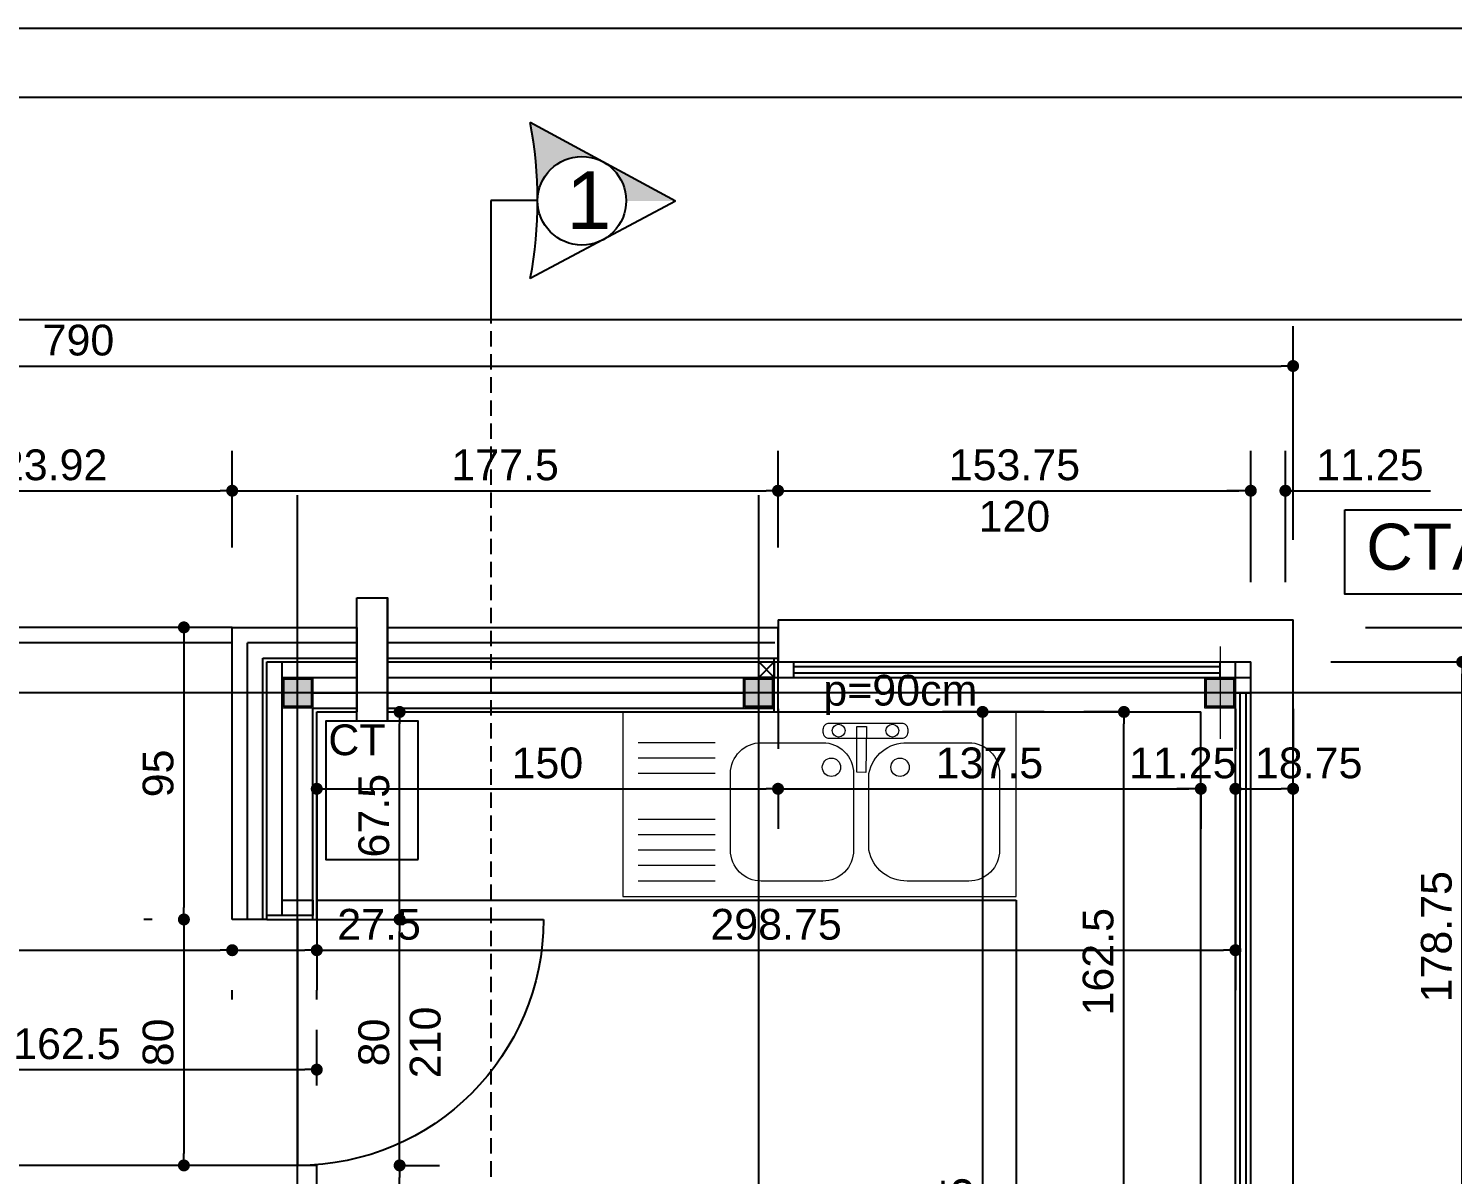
# Model space of a CAD drawing. Header units: millimetres. Extents: x 10453 to 58457, y -15634 to -5634.
# Drawn here: x 44973.9 to 45437, y -9986.2 to -9613.5 of the extents above; entities that cross this region are included whole.
import ezdxf

# ---------------------------------------------------------------- set-up
doc = ezdxf.new("R2010")
doc.units = ezdxf.units.MM
doc.header["$MEASUREMENT"] = 0
doc.linetypes.add('DASHED2', pattern=[0.375, 0.25, -0.125])
doc.layers.get('Defpoints').update_dxf_attribs({"color": 210, "lineweight": 0})
doc.layers.add('FINE', color=41, linetype='Continuous', lineweight=5)
doc.layers.add('MOBILIER', color=142, linetype='Continuous', lineweight=5)
doc.layers.add('MOBILA', color=142, linetype='Continuous')
doc.styles.add('1pe200', font='arial.ttf', dxfattribs={"height": 55})
doc.styles.get("Standard").update_dxf_attribs({"font": 'arial.ttf', "height": 10})
doc.dimstyles.get("Standard").update_dxf_attribs({"dimscale": 1.3, "dimtxt": 35, "dimasz": 3, "dimexe": 10, "dimexo": 20, "dimgap": 2.5, "dimtad": 1, "dimdsep": 46, "dimtxsty": 'Standard', "dimblk": 'DOT', "dimcen": 3, "dimazin": 0, "dimtfac": 1, "dimtofl": 0, "dimtmove": 0, "dimatfit": 3, "dimldrblk": 'DOT', "dimfxl": 0.18, "dimtolj": 1, "dimtzin": 0, "dimlwe": -1, "dimarcsym": 0})

# ---------------------------------------------------------------- blocks, each defined once
blk = doc.blocks.new('A$C036C63DA')
at = {"layer": 'FINE', "ltscale": 10}
for p, q in [((0, 15), (0, -15)), ((-15, 0), (15, 0))]:
    blk.add_line(p, q, dxfattribs=at)
for points in [[(-5, 5), (5, 5), (5, -5), (-5, -5)], [(-4.5, 4.5), (4.5, 4.5), (4.5, -4.5), (-4.5, -4.5)]]:
    blk.add_lwpolyline(points, close=True, dxfattribs=at)
blk = doc.blocks.new('A$C30B25B59')
at = {"layer": 'MOBILIER', "linetype": 'Continuous', "ltscale": 0.2}
for p, q in [((-42.07, 42.07), (-67.07, 42.07)), ((-42.07, 37.07), (-67.07, 37.07)), ((-42.07, 32.07), (-67.07, 32.07)), ((-42.07, 27.07), (-67.07, 27.07)), ((-42.07, 17.07), (-67.07, 17.07)), ((-42.07, 12.07), (-67.07, 12.07)), ((-42.07, 7.07), (-67.07, 7.07)), ((-42.07, 2.07), (-67.07, 2.07)), ((-42.07, -2.93), (-67.07, -2.93))]:
    blk.add_line(p, q, dxfattribs=at)
for points in [[(55.88, 52.07), (-72.07, 52.07), (-72.07, -7.93), (55.88, -7.93), (55.88, 52.07)], [(6.97, 32.37), (6.97, 32.37), (3.96, 32.47), (4.04, 47.3), (7.11, 47.3), (6.97, 32.37)]]:
    blk.add_lwpolyline(points, dxfattribs=at)
for points in [[(5.58, 43.43), (-4.92, 43.43, -0.414214), (-6.92, 45.43), (-6.92, 46.43, -0.414214), (-4.92, 48.43), (18.58, 48.43, -0.414214), (20.58, 46.43), (20.58, 45.43, -0.414214), (18.58, 43.43), (5.58, 43.43)], [(2.93, 32.07), (2.93, 7.07, -0.414214), (-7.07, -2.93), (-27.07, -2.93, -0.414214), (-37.07, 7.07), (-37.07, 32.07, -0.414214), (-27.07, 42.07), (-7.07, 42.07, -0.414214), (2.93, 32.07)], [(50.43, 32.07), (50.43, 7.07, -0.414214), (40.43, -2.93), (20.43, -2.93, -0.365938), (7.93, 7.07), (7.93, 32.07, -0.365938), (20.43, 42.07), (40.43, 42.07, -0.414214), (50.43, 32.07)]]:
    blk.add_lwpolyline(points, format="xyb", dxfattribs=at)
for centre, radius in [((-1.92, 45.98), 2.09), ((15.58, 45.98), 2.09), ((-4.24, 34.08), 2.98), ((18.06, 34.08), 2.98)]:
    blk.add_circle(centre, radius, dxfattribs=at)
blk = doc.blocks.new('A$C5BD2380B')
at = {"layer": 'MOBILA', "ltscale": 10}
for q in [(0, 80), (80, 0)]:
    blk.add_line((0, 0), q, dxfattribs=at)
blk.add_arc((0, 0), 80, 0, 90, dxfattribs=at)
blk = doc.blocks.new('_Dot')
at = {"color": 0, "linetype": 'ByBlock', "lineweight": -2}
blk.add_line((-0.5, 0), (-1, 0), dxfattribs=at)
at = {"color": 0, "linetype": 'ByBlock', "const_width": 0.5}
blk.add_lwpolyline([(-0.25, 0, 1), (0.25, 0, 1)], format="xyb", close=True, dxfattribs=at)
blk = doc.blocks.new('*D13')
at = {"color": 0, "ltscale": 10, "transparency": 16777216}
for p, q in [((45040.19, -9782.26), (45040.19, -9750.81)), ((45217.69, -9782.26), (45217.69, -9750.81))]:
    blk.add_line(p, q, dxfattribs=at)
at = {"color": 0, "linetype": 'ByBlock', "lineweight": -2, "ltscale": 10, "transparency": 16777216}
blk.add_line((45044.09, -9763.81), (45213.79, -9763.81), dxfattribs=at)
at = {"layer": 'Defpoints', "color": 0, "ltscale": 10, "transparency": 16777216}
for p in [(45217.69, -9763.81), (45040.19, -9808.26), (45217.69, -9808.26)]:
    blk.add_point(p, dxfattribs=at)
at = {"color": 0, "lineweight": -2, "ltscale": 10, "transparency": 16777216, "xscale": 3.9, "yscale": 3.9, "zscale": 3.9, "rotation": 180}
blk.add_blockref('_Dot', (45040.19, -9763.81), dxfattribs=at)
at = {"color": 0, "lineweight": -2, "ltscale": 10, "transparency": 16777216, "xscale": 3.9, "yscale": 3.9, "zscale": 3.9}
blk.add_blockref('_Dot', (45217.69, -9763.81), dxfattribs=at)
at = {"color": 0, "ltscale": 10, "transparency": 16777216, "insert": (45128.94, -9755.46), "char_height": 10, "attachment_point": 5}
blk.add_mtext('\\A1;177.5', dxfattribs=at)
blk = doc.blocks.new('*D20')
at = {"color": 0, "ltscale": 10, "transparency": 16777216}
for p, q in [((45217.69, -9782.26), (45217.69, -9750.81)), ((45371.44, -9793.51), (45371.44, -9750.81))]:
    blk.add_line(p, q, dxfattribs=at)
at = {"color": 0, "linetype": 'ByBlock', "lineweight": -2, "ltscale": 10, "transparency": 16777216}
blk.add_line((45221.59, -9763.81), (45367.54, -9763.81), dxfattribs=at)
at = {"layer": 'Defpoints', "color": 0, "ltscale": 10, "transparency": 16777216}
for p in [(45371.44, -9763.81), (45217.69, -9808.26), (45371.44, -9819.51)]:
    blk.add_point(p, dxfattribs=at)
at = {"color": 0, "lineweight": -2, "ltscale": 10, "transparency": 16777216, "xscale": 3.9, "yscale": 3.9, "zscale": 3.9, "rotation": 180}
blk.add_blockref('_Dot', (45217.69, -9763.81), dxfattribs=at)
at = {"color": 0, "lineweight": -2, "ltscale": 10, "transparency": 16777216, "xscale": 3.9, "yscale": 3.9, "zscale": 3.9}
blk.add_blockref('_Dot', (45371.44, -9763.81), dxfattribs=at)
at = {"color": 0, "ltscale": 10, "transparency": 16777216, "char_height": 10, "attachment_point": 5}
for s, insert in [('\\A1;153.75', (45294.56, -9755.45)), ('\\A1;120', (45294.56, -9772.17))]:
    blk.add_mtext(s, dxfattribs=dict(at, insert=insert))
blk = doc.blocks.new('*D21')
at = {"color": 0, "ltscale": 10, "transparency": 16777216}
for p, q in [((45371.44, -9793.51), (45371.44, -9750.81)), ((45382.69, -9793.51), (45382.69, -9750.81))]:
    blk.add_line(p, q, dxfattribs=at)
at = {"color": 0, "linetype": 'ByBlock', "lineweight": -2, "ltscale": 10, "transparency": 16777216}
for p, q in [((45367.54, -9763.81), (45363.64, -9763.81)), ((45386.59, -9763.81), (45429.86, -9763.81))]:
    blk.add_line(p, q, dxfattribs=at)
at = {"layer": 'Defpoints', "color": 0, "ltscale": 10, "transparency": 16777216}
for p in [(45382.69, -9763.81), (45371.44, -9819.51), (45382.69, -9819.51)]:
    blk.add_point(p, dxfattribs=at)
at = {"color": 0, "lineweight": -2, "ltscale": 10, "transparency": 16777216, "xscale": 3.9, "yscale": 3.9, "zscale": 3.9}
blk.add_blockref('_Dot', (45371.44, -9763.81), dxfattribs=at)
at = {"color": 0, "lineweight": -2, "ltscale": 10, "transparency": 16777216, "xscale": 3.9, "yscale": 3.9, "zscale": 3.9, "rotation": 180}
blk.add_blockref('_Dot', (45382.69, -9763.81), dxfattribs=at)
at = {"color": 0, "ltscale": 10, "transparency": 16777216, "insert": (45410.18, -9755.46), "char_height": 10, "attachment_point": 5}
blk.add_mtext('\\A1;11.25', dxfattribs=at)
blk = doc.blocks.new('*D27')
at = {"color": 0, "ltscale": 10, "transparency": 16777216}
for p, q in [((44916.26, -9746.08), (44916.26, -9750.81)), ((45040.19, -9782.26), (45040.19, -9750.81))]:
    blk.add_line(p, q, dxfattribs=at)
at = {"color": 0, "linetype": 'ByBlock', "lineweight": -2, "ltscale": 10, "transparency": 16777216}
blk.add_line((44920.16, -9763.81), (45036.29, -9763.81), dxfattribs=at)
at = {"layer": 'Defpoints', "color": 0, "ltscale": 10, "transparency": 16777216}
for p in [(45040.19, -9763.81), (44916.26, -9772.08), (45040.19, -9808.26)]:
    blk.add_point(p, dxfattribs=at)
at = {"color": 0, "lineweight": -2, "ltscale": 10, "transparency": 16777216, "xscale": 3.9, "yscale": 3.9, "zscale": 3.9, "rotation": 180}
blk.add_blockref('_Dot', (44916.26, -9763.81), dxfattribs=at)
at = {"color": 0, "lineweight": -2, "ltscale": 10, "transparency": 16777216, "xscale": 3.9, "yscale": 3.9, "zscale": 3.9}
blk.add_blockref('_Dot', (45040.19, -9763.81), dxfattribs=at)
at = {"color": 0, "ltscale": 10, "transparency": 16777216, "insert": (44978.23, -9755.45), "char_height": 10, "attachment_point": 5}
blk.add_mtext('\\A1;123.92', dxfattribs=at)
blk = doc.blocks.new('*D172')
at = {"color": 0, "ltscale": 10, "transparency": 16777216}
for p, q in [((45329.19, -9835.76), (45317.19, -9835.76)), ((45329.19, -9998.26), (45317.19, -9998.26))]:
    blk.add_line(p, q, dxfattribs=at)
at = {"color": 0, "linetype": 'ByBlock', "lineweight": -2, "ltscale": 10, "transparency": 16777216}
blk.add_line((45330.19, -9994.36), (45330.19, -9839.66), dxfattribs=at)
at = {"layer": 'Defpoints', "color": 0, "ltscale": 10, "transparency": 16777216}
for p in [(45330.19, -9835.76), (45355.19, -9835.76), (45355.19, -9998.26)]:
    blk.add_point(p, dxfattribs=at)
at = {"color": 0, "lineweight": -2, "ltscale": 10, "transparency": 16777216, "xscale": 3.9, "yscale": 3.9, "zscale": 3.9}
for p, rotation in [((45330.19, -9835.76), 90), ((45330.19, -9998.26), 270)]:
    blk.add_blockref('_Dot', p, dxfattribs=dict(at, rotation=rotation))
at = {"color": 0, "ltscale": 10, "transparency": 16777216, "insert": (45321.83, -9917.01), "char_height": 10, "attachment_point": 5, "rotation": 90}
blk.add_mtext('\\A1;162.5', dxfattribs=at)
blk = doc.blocks.new('*D176')
at = {"color": 0, "ltscale": 10, "transparency": 16777216}
for p, q in [((45067.69, -9861.76), (45067.69, -9873.76)), ((45217.69, -9861.76), (45217.69, -9873.76))]:
    blk.add_line(p, q, dxfattribs=at)
at = {"color": 0, "linetype": 'ByBlock', "lineweight": -2, "ltscale": 10, "transparency": 16777216}
blk.add_line((45071.59, -9860.76), (45213.79, -9860.76), dxfattribs=at)
at = {"layer": 'Defpoints', "color": 0, "ltscale": 10, "transparency": 16777216}
for p in [(45067.69, -9835.76), (45217.69, -9835.76), (45217.69, -9860.76)]:
    blk.add_point(p, dxfattribs=at)
at = {"color": 0, "lineweight": -2, "ltscale": 10, "transparency": 16777216, "xscale": 3.9, "yscale": 3.9, "zscale": 3.9, "rotation": 180}
blk.add_blockref('_Dot', (45067.69, -9860.76), dxfattribs=at)
at = {"color": 0, "lineweight": -2, "ltscale": 10, "transparency": 16777216, "xscale": 3.9, "yscale": 3.9, "zscale": 3.9}
blk.add_blockref('_Dot', (45217.69, -9860.76), dxfattribs=at)
at = {"color": 0, "ltscale": 10, "transparency": 16777216, "insert": (45142.69, -9852.4), "char_height": 10, "attachment_point": 5}
blk.add_mtext('\\A1;150', dxfattribs=at)
blk = doc.blocks.new('*D177')
at = {"color": 0, "ltscale": 10, "transparency": 16777216}
for p, q in [((45217.69, -9834.76), (45217.69, -9847.76)), ((45355.19, -9861.76), (45355.19, -9873.76))]:
    blk.add_line(p, q, dxfattribs=at)
at = {"color": 0, "linetype": 'ByBlock', "lineweight": -2, "ltscale": 10, "transparency": 16777216}
blk.add_line((45221.59, -9860.76), (45351.29, -9860.76), dxfattribs=at)
at = {"layer": 'Defpoints', "color": 0, "ltscale": 10, "transparency": 16777216}
for p in [(45355.19, -9835.76), (45217.69, -9860.76), (45355.19, -9860.76)]:
    blk.add_point(p, dxfattribs=at)
at = {"color": 0, "lineweight": -2, "ltscale": 10, "transparency": 16777216, "xscale": 3.9, "yscale": 3.9, "zscale": 3.9, "rotation": 180}
blk.add_blockref('_Dot', (45217.69, -9860.76), dxfattribs=at)
at = {"color": 0, "lineweight": -2, "ltscale": 10, "transparency": 16777216, "xscale": 3.9, "yscale": 3.9, "zscale": 3.9}
blk.add_blockref('_Dot', (45355.19, -9860.76), dxfattribs=at)
at = {"color": 0, "ltscale": 10, "transparency": 16777216, "insert": (45286.44, -9852.4), "char_height": 10, "attachment_point": 5}
blk.add_mtext('\\A1;137.5', dxfattribs=at)
blk = doc.blocks.new('*D178')
at = {"color": 0, "ltscale": 10, "transparency": 16777216}
for p, q in [((45366.44, -9834.76), (45366.44, -9847.76)), ((45355.19, -9886.76), (45355.19, -9873.76))]:
    blk.add_line(p, q, dxfattribs=at)
at = {"color": 0, "linetype": 'ByBlock', "lineweight": -2, "ltscale": 10, "transparency": 16777216}
for p, q in [((45351.29, -9860.76), (45347.39, -9860.76)), ((45370.34, -9860.76), (45374.24, -9860.76))]:
    blk.add_line(p, q, dxfattribs=at)
at = {"layer": 'Defpoints', "color": 0, "ltscale": 10, "transparency": 16777216}
for p in [(45355.19, -9860.76), (45366.44, -9860.76), (45366.44, -9860.76)]:
    blk.add_point(p, dxfattribs=at)
at = {"color": 0, "lineweight": -2, "ltscale": 10, "transparency": 16777216, "xscale": 3.9, "yscale": 3.9, "zscale": 3.9}
blk.add_blockref('_Dot', (45355.19, -9860.76), dxfattribs=at)
at = {"color": 0, "lineweight": -2, "ltscale": 10, "transparency": 16777216, "xscale": 3.9, "yscale": 3.9, "zscale": 3.9, "rotation": 180}
blk.add_blockref('_Dot', (45366.44, -9860.76), dxfattribs=at)
at = {"color": 0, "ltscale": 10, "transparency": 16777216, "insert": (45349.34, -9852.4), "char_height": 10, "attachment_point": 5}
blk.add_mtext('\\A1;11.25', dxfattribs=at)
blk = doc.blocks.new('*D179')
at = {"color": 0, "ltscale": 10, "transparency": 16777216}
for p, q in [((45366.44, -9834.76), (45366.44, -9847.76)), ((45385.19, -9834.76), (45385.19, -9847.76))]:
    blk.add_line(p, q, dxfattribs=at)
at = {"color": 0, "linetype": 'ByBlock', "lineweight": -2, "ltscale": 10, "transparency": 16777216}
blk.add_line((45370.34, -9860.76), (45381.29, -9860.76), dxfattribs=at)
at = {"layer": 'Defpoints', "color": 0, "ltscale": 10, "transparency": 16777216}
for p in [(45366.44, -9860.76), (45385.19, -9860.76), (45385.19, -9860.76)]:
    blk.add_point(p, dxfattribs=at)
at = {"color": 0, "lineweight": -2, "ltscale": 10, "transparency": 16777216, "xscale": 3.9, "yscale": 3.9, "zscale": 3.9, "rotation": 180}
blk.add_blockref('_Dot', (45366.44, -9860.76), dxfattribs=at)
at = {"color": 0, "lineweight": -2, "ltscale": 10, "transparency": 16777216, "xscale": 3.9, "yscale": 3.9, "zscale": 3.9}
blk.add_blockref('_Dot', (45385.19, -9860.76), dxfattribs=at)
at = {"color": 0, "ltscale": 10, "transparency": 16777216, "insert": (45390.27, -9852.4), "char_height": 10, "attachment_point": 5}
blk.add_mtext('\\A1;18.75', dxfattribs=at)
blk = doc.blocks.new('*D180')
at = {"color": 0, "ltscale": 10, "transparency": 16777216}
for p, q in [((45067.69, -9861.76), (45067.69, -9926.26)), ((45366.44, -9861.76), (45366.44, -9926.26))]:
    blk.add_line(p, q, dxfattribs=at)
at = {"color": 0, "linetype": 'ByBlock', "lineweight": -2, "ltscale": 10, "transparency": 16777216}
blk.add_line((45071.59, -9913.26), (45362.54, -9913.26), dxfattribs=at)
at = {"layer": 'Defpoints', "color": 0, "ltscale": 10, "transparency": 16777216}
for p in [(45067.69, -9835.76), (45366.44, -9835.76), (45366.44, -9913.26)]:
    blk.add_point(p, dxfattribs=at)
at = {"color": 0, "lineweight": -2, "ltscale": 10, "transparency": 16777216, "xscale": 3.9, "yscale": 3.9, "zscale": 3.9, "rotation": 180}
blk.add_blockref('_Dot', (45067.69, -9913.26), dxfattribs=at)
at = {"color": 0, "lineweight": -2, "ltscale": 10, "transparency": 16777216, "xscale": 3.9, "yscale": 3.9, "zscale": 3.9}
blk.add_blockref('_Dot', (45366.44, -9913.26), dxfattribs=at)
at = {"color": 0, "ltscale": 10, "transparency": 16777216, "insert": (45217.06, -9904.9), "char_height": 10, "attachment_point": 5}
blk.add_mtext('\\A1;298.75', dxfattribs=at)
blk = doc.blocks.new('*D181')
at = {"color": 0, "ltscale": 10, "transparency": 16777216}
for p, q in [((45304.19, -9835.76), (45271.21, -9835.76)), ((45269.19, -10173.26), (45271.21, -10173.26))]:
    blk.add_line(p, q, dxfattribs=at)
at = {"color": 0, "linetype": 'ByBlock', "lineweight": -2, "ltscale": 10, "transparency": 16777216}
blk.add_line((45284.21, -9839.66), (45284.21, -10169.36), dxfattribs=at)
at = {"layer": 'Defpoints', "color": 0, "ltscale": 10, "transparency": 16777216}
for p in [(45330.19, -9835.76), (45284.21, -10173.26), (45295.19, -10173.26)]:
    blk.add_point(p, dxfattribs=at)
at = {"color": 0, "lineweight": -2, "ltscale": 10, "transparency": 16777216, "xscale": 3.9, "yscale": 3.9, "zscale": 3.9}
for p, rotation in [((45284.21, -9835.76), 90), ((45284.21, -10173.26), 270)]:
    blk.add_blockref('_Dot', p, dxfattribs=dict(at, rotation=rotation))
at = {"color": 0, "ltscale": 10, "transparency": 16777216, "insert": (45275.85, -10004.51), "char_height": 10, "attachment_point": 5, "rotation": 90}
blk.add_mtext('\\A1;337.5', dxfattribs=at)
blk = doc.blocks.new('*D189')
at = {"color": 0, "ltscale": 10, "transparency": 16777216}
for p, q in [((45093.69, -9983.26), (45107.64, -9983.26)), ((45093.69, -10035.76), (45107.64, -10035.76))]:
    blk.add_line(p, q, dxfattribs=at)
at = {"color": 0, "linetype": 'ByBlock', "lineweight": -2, "ltscale": 10, "transparency": 16777216}
blk.add_line((45094.64, -10031.86), (45094.64, -9987.16), dxfattribs=at)
at = {"layer": 'Defpoints', "color": 0, "ltscale": 10, "transparency": 16777216}
for p in [(45067.69, -9983.26), (45094.64, -9983.26), (45067.69, -10035.76)]:
    blk.add_point(p, dxfattribs=at)
at = {"color": 0, "lineweight": -2, "ltscale": 10, "transparency": 16777216, "xscale": 3.9, "yscale": 3.9, "zscale": 3.9}
for p, rotation in [((45094.64, -9983.26), 90), ((45094.64, -10035.76), 270)]:
    blk.add_blockref('_Dot', p, dxfattribs=dict(at, rotation=rotation))
at = {"color": 0, "ltscale": 10, "transparency": 16777216, "insert": (45086.29, -10009.51), "char_height": 10, "attachment_point": 5, "rotation": 90}
blk.add_mtext('\\A1;52.5', dxfattribs=at)
blk = doc.blocks.new('*D200')
at = {"color": 0, "ltscale": 10, "transparency": 16777216}
for p, q in [((44905.19, -9957.26), (44905.19, -9939.11)), ((45067.69, -9957.26), (45067.69, -9939.11))]:
    blk.add_line(p, q, dxfattribs=at)
at = {"color": 0, "linetype": 'ByBlock', "lineweight": -2, "ltscale": 10, "transparency": 16777216}
blk.add_line((44909.09, -9952.11), (45063.79, -9952.11), dxfattribs=at)
at = {"layer": 'Defpoints', "color": 0, "ltscale": 10, "transparency": 16777216}
for p in [(45067.69, -9952.11), (44905.19, -9983.26), (45067.69, -9983.26)]:
    blk.add_point(p, dxfattribs=at)
at = {"color": 0, "lineweight": -2, "ltscale": 10, "transparency": 16777216, "xscale": 3.9, "yscale": 3.9, "zscale": 3.9, "rotation": 180}
blk.add_blockref('_Dot', (44905.19, -9952.11), dxfattribs=at)
at = {"color": 0, "lineweight": -2, "ltscale": 10, "transparency": 16777216, "xscale": 3.9, "yscale": 3.9, "zscale": 3.9}
blk.add_blockref('_Dot', (45067.69, -9952.11), dxfattribs=at)
at = {"color": 0, "ltscale": 10, "transparency": 16777216, "insert": (44986.44, -9943.75), "char_height": 10, "attachment_point": 5}
blk.add_mtext('\\A1;162.5', dxfattribs=at)
blk = doc.blocks.new('*D201')
at = {"color": 0, "ltscale": 10, "transparency": 16777216}
for p, q in [((45014.19, -9808.26), (45011.48, -9808.26)), ((45014.19, -9903.26), (45011.48, -9903.26))]:
    blk.add_line(p, q, dxfattribs=at)
at = {"color": 0, "linetype": 'ByBlock', "lineweight": -2, "ltscale": 10, "transparency": 16777216}
blk.add_line((45024.48, -9812.16), (45024.48, -9899.36), dxfattribs=at)
at = {"layer": 'Defpoints', "color": 0, "ltscale": 10, "transparency": 16777216}
for p in [(45040.19, -9808.26), (45024.48, -9903.26), (45040.19, -9903.26)]:
    blk.add_point(p, dxfattribs=at)
at = {"color": 0, "lineweight": -2, "ltscale": 10, "transparency": 16777216, "xscale": 3.9, "yscale": 3.9, "zscale": 3.9}
for p, rotation in [((45024.48, -9808.26), 90), ((45024.48, -9903.26), 270)]:
    blk.add_blockref('_Dot', p, dxfattribs=dict(at, rotation=rotation))
at = {"color": 0, "ltscale": 10, "transparency": 16777216, "insert": (45016.13, -9855.76), "char_height": 10, "attachment_point": 5, "rotation": 90}
blk.add_mtext('\\A1;95', dxfattribs=at)
blk = doc.blocks.new('*D202')
at = {"color": 0, "ltscale": 10, "transparency": 16777216}
for p, q in [((45014.19, -9903.26), (45011.48, -9903.26)), ((45014.19, -9983.26), (45011.48, -9983.26))]:
    blk.add_line(p, q, dxfattribs=at)
at = {"color": 0, "linetype": 'ByBlock', "lineweight": -2, "ltscale": 10, "transparency": 16777216}
blk.add_line((45024.48, -9907.16), (45024.48, -9979.36), dxfattribs=at)
at = {"layer": 'Defpoints', "color": 0, "ltscale": 10, "transparency": 16777216}
for p in [(45040.19, -9903.26), (45024.48, -9983.26), (45040.19, -9983.26)]:
    blk.add_point(p, dxfattribs=at)
at = {"color": 0, "lineweight": -2, "ltscale": 10, "transparency": 16777216, "xscale": 3.9, "yscale": 3.9, "zscale": 3.9}
for p, rotation in [((45024.48, -9903.26), 90), ((45024.48, -9983.26), 270)]:
    blk.add_blockref('_Dot', p, dxfattribs=dict(at, rotation=rotation))
at = {"color": 0, "ltscale": 10, "transparency": 16777216, "insert": (45016.13, -9943.26), "char_height": 10, "attachment_point": 5, "rotation": 90}
blk.add_mtext('\\A1;80', dxfattribs=at)
blk = doc.blocks.new('*D229')
at = {"color": 0, "ltscale": 10, "transparency": 16777216}
for p, q in [((45397.44, -9819.51), (45453.19, -9819.51)), ((45408.69, -9998.26), (45453.19, -9998.26))]:
    blk.add_line(p, q, dxfattribs=at)
at = {"color": 0, "linetype": 'ByBlock', "lineweight": -2, "ltscale": 10, "transparency": 16777216}
blk.add_line((45440.19, -9994.36), (45440.19, -9823.41), dxfattribs=at)
at = {"layer": 'Defpoints', "color": 0, "ltscale": 10, "transparency": 16777216}
for p in [(45371.44, -9819.51), (45440.19, -9819.51), (45382.69, -9998.26)]:
    blk.add_point(p, dxfattribs=at)
at = {"color": 0, "lineweight": -2, "ltscale": 10, "transparency": 16777216, "xscale": 3.9, "yscale": 3.9, "zscale": 3.9}
for p, rotation in [((45440.19, -9819.51), 90), ((45440.19, -9998.26), 270)]:
    blk.add_blockref('_Dot', p, dxfattribs=dict(at, rotation=rotation))
at = {"color": 0, "ltscale": 10, "transparency": 16777216, "char_height": 10, "attachment_point": 5, "rotation": 90}
for s, insert in [('\\A1;178.75', (45431.83, -9908.88)), ('\\A1;120', (45448.54, -9908.88))]:
    blk.add_mtext(s, dxfattribs=dict(at, insert=insert))
blk = doc.blocks.new('*D235')
at = {"color": 0, "ltscale": 10, "transparency": 16777216}
for p, q in [((45408.69, -9808.26), (45520.69, -9808.26)), ((45408.69, -10550.76), (45520.69, -10550.76))]:
    blk.add_line(p, q, dxfattribs=at)
at = {"color": 0, "linetype": 'ByBlock', "lineweight": -2, "ltscale": 10, "transparency": 16777216}
blk.add_line((45507.69, -10546.86), (45507.69, -9812.16), dxfattribs=at)
at = {"layer": 'Defpoints', "color": 0, "ltscale": 10, "transparency": 16777216}
for p in [(45382.69, -9808.26), (45507.69, -9808.26), (45382.69, -10550.76)]:
    blk.add_point(p, dxfattribs=at)
at = {"color": 0, "lineweight": -2, "ltscale": 10, "transparency": 16777216, "xscale": 3.9, "yscale": 3.9, "zscale": 3.9}
for p, rotation in [((45507.69, -9808.26), 90), ((45507.69, -10550.76), 270)]:
    blk.add_blockref('_Dot', p, dxfattribs=dict(at, rotation=rotation))
at = {"color": 0, "ltscale": 10, "transparency": 16777216, "insert": (45499.33, -10179.51), "char_height": 10, "attachment_point": 5, "rotation": 90}
blk.add_mtext('\\A1;742.5', dxfattribs=at)
blk = doc.blocks.new('*D236')
at = {"color": 0, "ltscale": 10, "transparency": 16777216}
for p, q in [((45093.69, -9903.26), (45107.64, -9903.26)), ((45093.69, -9983.26), (45107.64, -9983.26))]:
    blk.add_line(p, q, dxfattribs=at)
at = {"color": 0, "linetype": 'ByBlock', "lineweight": -2, "ltscale": 10, "transparency": 16777216}
blk.add_line((45094.64, -9979.36), (45094.64, -9907.16), dxfattribs=at)
at = {"layer": 'Defpoints', "color": 0, "ltscale": 10, "transparency": 16777216}
for p in [(45067.69, -9903.26), (45094.64, -9903.26), (45067.69, -9983.26)]:
    blk.add_point(p, dxfattribs=at)
at = {"color": 0, "lineweight": -2, "ltscale": 10, "transparency": 16777216, "xscale": 3.9, "yscale": 3.9, "zscale": 3.9}
for p, rotation in [((45094.64, -9903.26), 90), ((45094.64, -9983.26), 270)]:
    blk.add_blockref('_Dot', p, dxfattribs=dict(at, rotation=rotation))
at = {"color": 0, "ltscale": 10, "transparency": 16777216, "char_height": 10, "attachment_point": 5, "rotation": 90}
for s, insert in [('\\A1;210', (45103, -9943.26)), ('\\A1;80', (45086.29, -9943.26))]:
    blk.add_mtext(s, dxfattribs=dict(at, insert=insert))
blk = doc.blocks.new('*D237')
at = {"color": 0, "ltscale": 10, "transparency": 16777216}
for p, q in [((45093.69, -9835.76), (45107.64, -9835.76)), ((45093.69, -9903.26), (45107.64, -9903.26))]:
    blk.add_line(p, q, dxfattribs=at)
at = {"color": 0, "linetype": 'ByBlock', "lineweight": -2, "ltscale": 10, "transparency": 16777216}
blk.add_line((45094.64, -9899.36), (45094.64, -9839.66), dxfattribs=at)
at = {"layer": 'Defpoints', "color": 0, "ltscale": 10, "transparency": 16777216}
for p in [(45067.69, -9835.76), (45094.64, -9835.76), (45067.69, -9903.26)]:
    blk.add_point(p, dxfattribs=at)
at = {"color": 0, "lineweight": -2, "ltscale": 10, "transparency": 16777216, "xscale": 3.9, "yscale": 3.9, "zscale": 3.9}
for p, rotation in [((45094.64, -9835.76), 90), ((45094.64, -9903.26), 270)]:
    blk.add_blockref('_Dot', p, dxfattribs=dict(at, rotation=rotation))
at = {"color": 0, "ltscale": 10, "transparency": 16777216, "insert": (45086.29, -9869.51), "char_height": 10, "attachment_point": 5, "rotation": 90}
blk.add_mtext('\\A1;67.5', dxfattribs=at)
blk = doc.blocks.new('*D238')
at = {"color": 0, "ltscale": 10, "transparency": 16777216}
for p, q in [((44595.19, -9782.26), (44595.19, -9710.24)), ((45385.19, -9779.76), (45385.19, -9710.24))]:
    blk.add_line(p, q, dxfattribs=at)
at = {"color": 0, "linetype": 'ByBlock', "lineweight": -2, "ltscale": 10, "transparency": 16777216}
blk.add_line((44599.09, -9723.24), (45381.29, -9723.24), dxfattribs=at)
at = {"layer": 'Defpoints', "color": 0, "ltscale": 10, "transparency": 16777216}
for p in [(45385.19, -9723.24), (44595.19, -9808.26), (45385.19, -9805.76)]:
    blk.add_point(p, dxfattribs=at)
at = {"color": 0, "lineweight": -2, "ltscale": 10, "transparency": 16777216, "xscale": 3.9, "yscale": 3.9, "zscale": 3.9, "rotation": 180}
blk.add_blockref('_Dot', (44595.19, -9723.24), dxfattribs=at)
at = {"color": 0, "lineweight": -2, "ltscale": 10, "transparency": 16777216, "xscale": 3.9, "yscale": 3.9, "zscale": 3.9}
blk.add_blockref('_Dot', (45385.19, -9723.24), dxfattribs=at)
at = {"color": 0, "ltscale": 10, "transparency": 16777216, "insert": (44990.19, -9714.88), "char_height": 10, "attachment_point": 5}
blk.add_mtext('\\A1;790', dxfattribs=at)
blk = doc.blocks.new('*D247')
at = {"color": 0, "linetype": 'ByBlock', "lineweight": -2, "ltscale": 10, "transparency": 16777216}
blk.add_line((44771.59, -9913.26), (45036.29, -9913.26), dxfattribs=at)
at = {"color": 0, "ltscale": 10, "transparency": 16777216}
for p, q in [((44767.69, -9929.26), (44767.69, -9926.26)), ((45040.19, -9929.26), (45040.19, -9926.26))]:
    blk.add_line(p, q, dxfattribs=at)
at = {"layer": 'Defpoints', "color": 0, "ltscale": 10, "transparency": 16777216}
for p in [(44767.69, -9903.26), (45040.19, -9903.26), (45040.19, -9913.26)]:
    blk.add_point(p, dxfattribs=at)
at = {"color": 0, "lineweight": -2, "ltscale": 10, "transparency": 16777216, "xscale": 3.9, "yscale": 3.9, "zscale": 3.9, "rotation": 180}
blk.add_blockref('_Dot', (44767.69, -9913.26), dxfattribs=at)
at = {"color": 0, "lineweight": -2, "ltscale": 10, "transparency": 16777216, "xscale": 3.9, "yscale": 3.9, "zscale": 3.9}
blk.add_blockref('_Dot', (45040.19, -9913.26), dxfattribs=at)
at = {"color": 0, "ltscale": 10, "transparency": 16777216, "insert": (44903.94, -9904.9), "char_height": 10, "attachment_point": 5}
blk.add_mtext('\\A1;272.5', dxfattribs=at)
blk = doc.blocks.new('*D253')
at = {"color": 0, "linetype": 'ByBlock', "lineweight": -2, "ltscale": 10, "transparency": 16777216}
for p, q in [((45044.09, -9913.26), (45063.79, -9913.26)), ((45067.69, -9913.26), (45104.31, -9913.26))]:
    blk.add_line(p, q, dxfattribs=at)
at = {"color": 0, "ltscale": 10, "transparency": 16777216}
for p, q in [((45040.19, -9929.26), (45040.19, -9926.26)), ((45067.69, -9929.26), (45067.69, -9926.26))]:
    blk.add_line(p, q, dxfattribs=at)
at = {"layer": 'Defpoints', "color": 0, "ltscale": 10, "transparency": 16777216}
for p in [(45040.19, -9903.26), (45067.69, -9903.26), (45067.69, -9913.26)]:
    blk.add_point(p, dxfattribs=at)
at = {"color": 0, "lineweight": -2, "ltscale": 10, "transparency": 16777216, "xscale": 3.9, "yscale": 3.9, "zscale": 3.9, "rotation": 180}
blk.add_blockref('_Dot', (45040.19, -9913.26), dxfattribs=at)
at = {"color": 0, "lineweight": -2, "ltscale": 10, "transparency": 16777216, "xscale": 3.9, "yscale": 3.9, "zscale": 3.9}
blk.add_blockref('_Dot', (45067.69, -9913.26), dxfattribs=at)
at = {"color": 0, "ltscale": 10, "transparency": 16777216, "insert": (45087.95, -9904.9), "char_height": 10, "attachment_point": 5}
blk.add_mtext('\\A1;27.5', dxfattribs=at)

msp = doc.modelspace()

# ---------------------------------------------------------------- hatches: boundary and pattern name
at = {"ltscale": 10}
h = msp.add_hatch(color=256, dxfattribs=at)
h.paths.add_polyline_path([(45184.203, -9669.619), (45168.243, -9669.565, 0.2753172), (45160.692, -9656.892)])
h.paths.add_polyline_path([(45160.692, -9656.892, 0.1246781), (45153.832, -9655.154, 0.4119011), (45139.422, -9669.451), (45139.422, -9669.451, 0.0469781), (45137.01, -9644.073)])
for points in [[(45056.936, -9825.005), (45065.936, -9825.005), (45065.936, -9834.005), (45056.936, -9834.005)], [(45206.936, -9825.005), (45215.936, -9825.005), (45215.936, -9834.005), (45206.936, -9834.005)], [(45356.936, -9825.005), (45365.936, -9825.005), (45365.936, -9834.005), (45356.936, -9834.005)]]:
    msp.add_hatch(color=256, dxfattribs=at).paths.add_polyline_path(points)

# ---------------------------------------------------------------- linework, layer by layer
at = {"ltscale": 2}
msp.add_line((45691.19, -9613.455), (43695.989, -9613.455), dxfattribs=at)
at = {"ltscale": 10}
for p, q in [((45668.69, -9635.955), (43718.489, -9635.955)), ((45184.372, -9669.604), (45137.094, -9644.011)), ((45139.505, -9669.389), (45124.304, -9669.389)), ((45124.304, -9669.389), (45124.304, -9704.421)), ((45184.372, -9669.604), (45137.136, -9694.772)), ((45482.686, -9708.255), (44495.186, -9708.255)), ((45080.686, -9838.755), (45080.686, -9798.617)), ((45090.686, -9838.755), (45090.686, -9798.617)), ((45040.186, -9808.255), (44595.186, -9808.255)), ((45040.186, -9808.255), (45080.686, -9808.255)), ((45040.186, -9903.255), (45040.186, -9808.255)), ((45080.686, -9808.255), (45080.686, -9818.255)), ((45090.686, -9808.255), (45217.686, -9808.255)), ((45090.686, -9808.255), (45090.686, -9818.255)), ((45217.686, -9805.755), (45385.186, -9805.755)), ((45217.686, -9805.755), (45217.686, -9819.505)), ((45217.686, -9818.255), (45217.686, -9808.255)), ((45385.186, -9998.255), (45385.186, -9805.755)), ((45040.186, -9813.255), (44600.186, -9813.255)), ((45045.186, -9903.255), (45045.186, -9813.255)), ((45080.686, -9813.255), (45045.186, -9813.255)), ((45216.636, -9813.255), (45090.686, -9813.255)), ((45050.186, -9818.255), (45080.686, -9818.255)), ((45050.186, -9903.255), (45050.186, -9818.255)), ((45051.436, -9903.255), (45051.436, -9819.505)), ((45051.436, -9819.505), (45080.686, -9819.505)), ((45056.436, -9902.005), (45056.436, -9819.505)), ((45080.686, -9818.255), (45080.686, -9835.755)), ((45090.686, -9818.255), (45217.686, -9818.255)), ((45090.686, -9818.255), (45090.686, -9835.755)), ((45090.686, -9819.505), (45217.686, -9819.505)), ((45211.436, -9819.505), (45216.436, -9824.505)), ((45211.436, -9824.505), (45216.436, -9819.505)), ((45216.436, -9835.755), (45216.436, -9818.255)), ((45216.436, -9819.505), (45216.436, -9824.505)), ((45217.686, -9835.755), (45217.686, -9818.255)), ((45217.686, -9819.505), (45371.436, -9819.505)), ((45222.686, -9819.505), (45222.686, -9824.505)), ((45222.686, -9821.005), (45361.436, -9821.005)), ((45361.436, -9824.505), (45361.436, -9819.505)), ((45366.436, -9998.255), (45366.436, -9819.505)), ((45371.436, -9998.255), (45371.436, -9819.505)), ((45056.436, -9824.505), (45080.686, -9824.505)), ((45090.686, -9824.505), (45217.686, -9824.505)), ((45217.686, -9824.505), (45371.436, -9824.505)), ((45222.686, -9823.005), (45361.436, -9823.005)), ((45366.436, -9998.255), (45366.436, -9825.005)), ((45066.436, -9829.505), (45080.686, -9829.505)), ((45090.686, -9829.505), (45206.436, -9829.505)), ((45366.436, -9829.505), (45371.436, -9829.505)), ((45367.936, -9998.255), (45367.936, -9829.505)), ((45369.936, -9998.255), (45369.936, -9829.505)), ((45061.436, -9897.005), (45061.436, -9834.505)), ((45066.436, -9903.255), (45066.436, -9834.505)), ((45066.436, -9834.505), (45080.686, -9834.505)), ((45067.686, -9903.255), (45067.686, -9835.755)), ((45067.686, -9835.755), (45080.686, -9835.755)), ((45090.686, -9834.505), (45216.436, -9834.505)), ((45090.686, -9835.755), (45217.686, -9835.755)), ((45217.686, -9835.755), (45355.186, -9835.755)), ((45217.686, -9835.755), (45355.186, -9835.755)), ((45355.186, -9998.255), (45355.186, -9835.755)), ((45355.186, -9998.255), (45355.186, -9835.755)), ((45067.686, -9897.005), (45295.186, -9897.005)), ((45295.186, -9897.005), (45295.186, -10174.505)), ((45051.436, -9903.255), (45040.186, -9903.255)), ((45066.436, -9902.005), (45051.436, -9902.005)), ((45051.436, -9903.255), (45067.686, -9903.255)), ((45066.436, -9902.005), (45056.436, -9902.005)), ((45067.686, -9983.255), (44905.186, -9983.255)), ((45067.686, -9993.255), (45067.686, -9983.255))]:
    msp.add_line(p, q, dxfattribs=at)
at = {"linetype": 'DASHED2', "ltscale": 20}
msp.add_line((45124.304, -9704.421), (45124.304, -10709.133), dxfattribs=at)
at = {"color": 19, "ltscale": 2}
for p, q in [((45061.436, -10718.57), (45061.436, -9765.303)), ((45211.436, -10718.57), (45211.436, -9765.303)), ((45585.126, -9829.505), (43884.687, -9829.505))]:
    msp.add_line(p, q, dxfattribs=at)
at = {"ltscale": 10}
for points in [[(45402.034, -9770.052), (45523.628, -9770.052), (45523.628, -9797.444), (45402.034, -9797.444)], [(45080.686, -9798.617), (45090.686, -9798.617), (45090.686, -9838.755), (45080.686, -9838.755)], [(45211.436, -9819.505), (45216.436, -9819.505), (45216.436, -9824.505), (45211.436, -9824.505)], [(45056.936, -9825.005), (45065.936, -9825.005), (45065.936, -9834.005), (45056.936, -9834.005)], [(45206.936, -9825.005), (45215.936, -9825.005), (45215.936, -9834.005), (45206.936, -9834.005)], [(45356.936, -9825.005), (45365.936, -9825.005), (45365.936, -9834.005), (45356.936, -9834.005)], [(45100.686, -9883.755), (45100.686, -9838.755), (45070.686, -9838.755), (45070.686, -9883.755)], [(45056.436, -9897.005), (45066.436, -9897.005), (45066.436, -9902.005), (45056.436, -9902.005)]]:
    msp.add_lwpolyline(points, close=True, dxfattribs=at)
msp.add_circle((45153.915, -9669.503), 14.41, dxfattribs=at)
msp.add_arc((45003.544, -9669.503), 135.961, 349.28932, 10.80665, dxfattribs=at)

# ---------------------------------------------------------------- block references
for name, p in [('A$C036C63DA', (45061.436, -9829.505)), ('A$C036C63DA', (45211.436, -9829.505)), ('A$C036C63DA', (45361.436, -9829.505)), ('A$C30B25B59', (45239.306, -9887.827))]:
    msp.add_blockref(name, p, dxfattribs=at)
at = {"ltscale": 10, "xscale": -1, "rotation": 180}
msp.add_blockref('A$C5BD2380B', (45061.436, -9903.255), dxfattribs=at)

# ---------------------------------------------------------------- texts
at = {"insert": (45148.868, -9678.7), "char_height": 18.75, "width": 13.16033, "attachment_point": 7}
msp.add_mtext('1', dxfattribs=at)
at = {"ltscale": 10, "insert": (45408.975, -9774.524), "char_height": 15, "width": 114.64286, "attachment_point": 1, "style": '1pe200'}
msp.add_mtext('CTA =-0.45 ', dxfattribs=at)
at = {"linetype": 'Continuous', "char_height": 10, "width": 145.9756, "attachment_point": 5}
for s, insert in [('p=90cm', (45257.466, -9830.199)), ('CT', (45080.754, -9844.893))]:
    msp.add_mtext(s, dxfattribs=dict(at, insert=insert))

# ---------------------------------------------------------------- dimensions: what is measured, and where the dimension line sits
at = {"ltscale": 10}
for base, p1, p2, picture, middle in [((45385.186, -9723.239), (44595.186, -9808.255), (45385.186, -9805.755), '*D238', (44990.186, -9714.883)), ((45040.186, -9763.812), (44916.264, -9772.081), (45040.186, -9808.255), '*D27', (44978.225, -9755.453)), ((45217.686, -9763.812), (45040.186, -9808.255), (45217.686, -9808.255), '*D13', (45128.936, -9755.456)), ((45382.686, -9763.812), (45371.436, -9819.505), (45382.686, -9819.505), '*D21', (45410.175, -9755.456)), ((45217.686, -9860.755), (45067.686, -9835.755), (45217.686, -9835.755), '*D176', (45142.686, -9852.4)), ((45366.436, -9913.255), (45067.686, -9835.755), (45366.436, -9835.755), '*D180', (45217.061, -9904.9)), ((45067.686, -9913.255), (45040.186, -9903.255), (45067.686, -9903.255), '*D253', (45087.947, -9904.9))]:
    dim = msp.add_linear_dim(base=base, p1=p1, p2=p2, dimstyle='Standard', dxfattribs=at)
    dim.commit()
    dim.dimension.update_dxf_attribs({"geometry": picture, "text_midpoint": middle})
dim = msp.add_linear_dim(base=(45371.436, -9763.812), p1=(45217.686, -9808.255), p2=(45371.436, -9819.505), text='<>\\X120', dimstyle='Standard', dxfattribs=at)
dim.commit()
dim.dimension.update_dxf_attribs({"geometry": '*D20', "text_midpoint": (45294.561, -9763.812)})
for base, p1, p2, picture, middle in [((45024.485, -9903.255), (45040.186, -9808.255), (45040.186, -9903.255), '*D201', (45016.129, -9855.755)), ((45507.686, -9808.255), (45382.686, -10550.755), (45382.686, -9808.255), '*D235', (45499.33, -10179.505)), ((45284.207, -10173.255), (45330.186, -9835.755), (45295.186, -10173.255), '*D181', (45275.848, -10004.505)), ((45024.485, -9983.255), (45040.186, -9903.255), (45040.186, -9983.255), '*D202', (45016.129, -9943.255))]:
    dim = msp.add_linear_dim(base=base, p1=p1, p2=p2, angle=90, dimstyle='Standard', dxfattribs=at)
    dim.commit()
    dim.dimension.update_dxf_attribs({"geometry": picture, "text_midpoint": middle})
dim = msp.add_linear_dim(base=(45440.186, -9819.505), p1=(45382.686, -9998.255), p2=(45371.436, -9819.505), angle=90, text='<>\\X120', dimstyle='Standard', override={"dimtmove": 1}, dxfattribs=at)
dim.commit()
dim.dimension.update_dxf_attribs({"geometry": '*D229', "text_midpoint": (45440.186, -9908.88)})
for base, p1, p2, picture, middle in [((45094.642, -9835.755), (45067.686, -9903.255), (45067.686, -9835.755), '*D237', (45086.286, -9869.505)), ((45330.186, -9835.755), (45355.186, -9998.255), (45355.186, -9835.755), '*D172', (45321.83, -9917.005)), ((45094.642, -9983.255), (45067.686, -10035.755), (45067.686, -9983.255), '*D189', (45086.286, -10009.505))]:
    dim = msp.add_linear_dim(base=base, p1=p1, p2=p2, angle=90, dimstyle='Standard', override={"dimtmove": 1}, dxfattribs=at)
    dim.commit()
    dim.dimension.update_dxf_attribs({"geometry": picture, "text_midpoint": middle})
for base, p1, p2, picture, middle in [((45355.186, -9860.755), (45217.686, -9860.755), (45355.186, -9835.755), '*D177', (45286.436, -9852.396)), ((45040.186, -9913.255), (44767.686, -9903.255), (45040.186, -9903.255), '*D247', (44903.936, -9904.9)), ((45067.686, -9952.11), (44905.186, -9983.255), (45067.686, -9983.255), '*D200', (44986.436, -9943.755))]:
    dim = msp.add_linear_dim(base=base, p1=p1, p2=p2, dimstyle='Standard', override={"dimtmove": 1}, dxfattribs=at)
    dim.commit()
    dim.dimension.update_dxf_attribs({"geometry": picture, "text_midpoint": middle})
for base, p1, p2, picture, middle in [((45366.436, -9860.755), (45355.186, -9860.755), (45366.436, -9860.755), '*D178', (45349.336, -9860.755)), ((45385.186, -9860.755), (45366.436, -9860.755), (45385.186, -9860.755), '*D179', (45390.269, -9860.755))]:
    dim = msp.add_linear_dim(base=base, p1=p1, p2=p2, dimstyle='Standard', override={"dimtmove": 1}, dxfattribs=at)
    dim.commit()
    dim.dimension.update_dxf_attribs({"geometry": picture, "text_midpoint": middle, "dimtype": 160})
dim = msp.add_linear_dim(base=(45094.642, -9903.255), p1=(45067.686, -9983.255), p2=(45067.686, -9903.255), angle=90, text='<>\\X210', dimstyle='Standard', dxfattribs=at)
dim.commit()
dim.dimension.update_dxf_attribs({"geometry": '*D236', "text_midpoint": (45094.642, -9943.255)})

doc.saveas('drawing.dxf')
